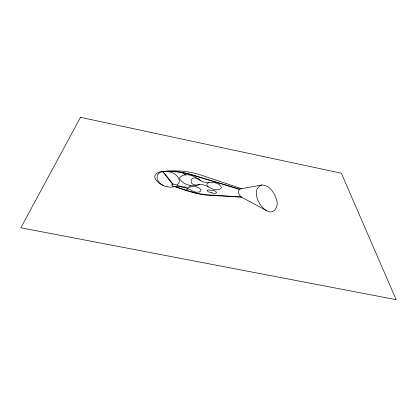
<?xml version="1.0" encoding="UTF-8"?>
<svg xmlns="http://www.w3.org/2000/svg" width="417" height="417" viewBox="0 0 417 417"><rect width="100%" height="100%" fill="white"/><g stroke="black" fill="none" stroke-linecap="round" stroke-linejoin="round"><path stroke-width="0.63" d="M190.501 185.346L189.699 187.061M239.504 189.365C237.044 191.982 239.41 196.282 242.246 197.569L266.645 210.674C273.912 215.506 279.416 205.743 276.435 199.488C274.563 192.831 269.533 185.106 261.897 184.986L240.677 188.823L239.504 189.365L192.988 175.286C183.355 172.226 173.206 170.97 163.12 171.778L173.06 184.158M177.152 185.205L179.029 182.552A25.317 11.41 11.9 0 0 179.013 179.305C177.527 174.994 173.06 172.445 168.776 171.663M188.145 188.776L185.81 190.162L175.901 186.785M199.535 184.559C206.962 183.292 214.249 193.874 221.234 188.103A7.949 3.544 14.7 0 0 221.349 187.275C217.69 179.826 207.895 183.907 201.76 181.421C196.558 176.672 185.31 171.288 179.649 177.705A10.998 4.91 13.6 0 0 179.675 178.95C183.454 185.174 193.024 187.17 199.535 184.559C186.503 187.921 190.001 171.668 200.306 180.655M174.202 186.67C166.988 188.5 158.043 184.622 154.884 177.835A18.442 8.314 12.8 0 1 154.988 175.531C156.891 171.736 161.843 171.34 165.591 171.142C177.616 170.183 189.844 171.304 201.302 175.176L241.506 188.677M208.886 182.432L207.155 183.616A9.487 4.233 14.9 0 0 206.921 184.695L207.306 185.852L208.26 186.889M239.796 189.182L192.925 175.046C183.131 171.934 172.815 170.678 162.562 171.512C160.201 172.059 157.834 173.649 157.23 176.12A25.661 11.572 13.2 0 0 157.193 178.544C157.923 181.833 160.722 184.215 163.641 185.622M261.897 184.986C250.408 189.12 258.941 206.681 266.645 210.674M241.162 196.902L205.477 194.713L197.335 193.389L185.81 190.162M241.584 197.205L208.302 195.198C196.913 194.499 186.086 190.527 175.411 186.811M211.33 192.456L208.458 191.914L207.181 190.783A2.554 1.162 14.6 0 1 207.186 190.402L208.5 189.813L211.164 190.439C212.988 190.095 215.38 190.548 216.397 192.242A3.221 1.465 14.8 0 1 216.402 192.706C215.12 194.14 212.691 193.227 211.263 192.419M181.718 172.57L185.852 174.942M162.541 171.517L172.737 184.21M171.814 184.913C172.768 187.514 176.558 186.618 178.674 186.722A14.214 6.656 13.3 0 1 185.138 187.765L186.19 188.077A14.11 6.604 13.3 0 1 190.157 189.683C193.097 191.533 197.96 193.738 200.911 190.96A6.14 2.81 13.9 0 0 201.025 190.553A5.953 2.721 13.9 0 0 201.025 190.267L200.963 189.98A6.349 2.909 13.9 0 0 200.676 189.417C198.304 186.79 194.223 185.946 190.871 186.873A13.193 5.921 13.2 0 1 188.166 187.186L186.217 187.17A13.735 6.161 13.2 0 1 182.974 186.811A13.678 6.14 13.2 0 1 179.711 186.076C177.376 185.836 173.889 182.656 171.814 184.913M80.507 117.328L20.85 227.771L396.15 299.672L341.361 173.222L80.507 117.328"/></g></svg>
